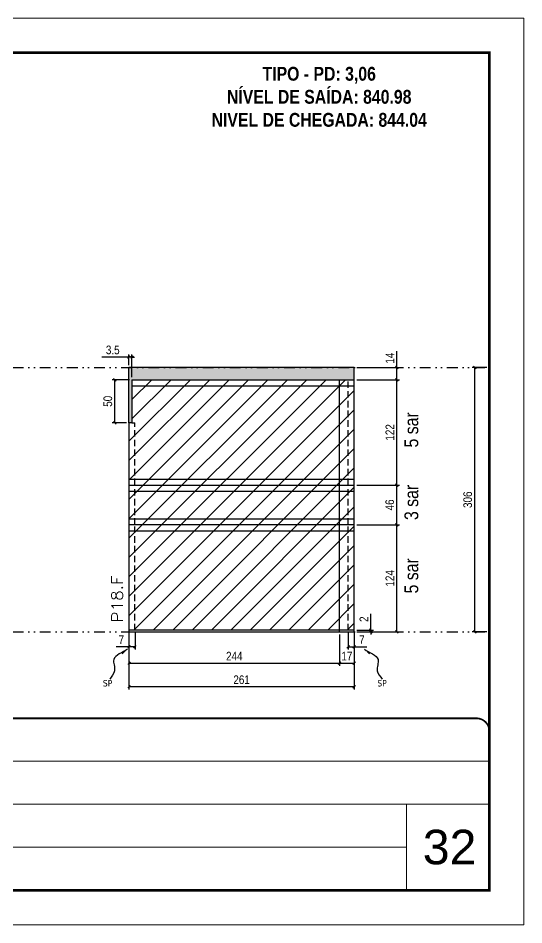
# Model space of a CAD drawing. Extents: x 14400 to 27878, y -21631 to 6985.
# Drawn here: x 20081 to 20667, y -2105 to -1055 of the extents above; entities that cross this region are included whole.
import ezdxf

# ---------------------------------------------------------------- set-up
doc = ezdxf.new("R2010")
doc.units = 0
for name, pattern in [('CONTINUO', [0]), ('DASHED', [0.75, 0.5, -0.25]), ('DIVIDE2', [0.625, 0.25, -0.125, 0, -0.125, 0, -0.125]), ('HIDDEN', [0.375, 0.25, -0.125])]:
    doc.linetypes.add(name, pattern=pattern)
for name, color, linetype, lineweight in [('CARIMBO', 255, 'Continuous', 9), ('Folhas', 255, 'Continuous', 9), ('Hachura', 251, 'Continuous', 9), ('SARRAFO DE PRESSAO', 251, 'DASHED', 9), ('Texto Seção', 7, 'Continuous', 15)]:
    doc.layers.add(name, color=color, linetype=linetype, lineweight=lineweight)
for name, color, linetype in [('COTA', 241, 'Continuous'), ('NOMENCLATURA', 7, 'Continuous'), ('Nível', 160, 'Continuous'), ('Painéis', 200, 'Continuous'), ('SARR_2.2x7', 40, 'Continuous'), ('texto', 7, 'Continuous')]:
    doc.layers.add(name, color=color, linetype=linetype)
doc.styles.add('ARIAL', font='arial.ttf')
doc.styles.add('ARIAL_NARROW', font='ARIALN.TTF', dxfattribs={"height": 0.2})
doc.styles.add('COTA TECNICA', font='techl___.ttf', dxfattribs={"height": 10})
doc.styles.add('COTA TECNICA-50', font='techl___.ttf', dxfattribs={"height": 10})
doc.styles.add('REGUA-120', font='ROMANS.shx', dxfattribs={"height": 15})
doc.styles.add('ROMANC', font='techb___.ttf', dxfattribs={"height": 2.5})
doc.styles.get("Standard").update_dxf_attribs({"font": 'arial.ttf'})
doc.dimstyles.new('COTA PAINEL-50', dxfattribs={"dimtxt": 10, "dimasz": 3, "dimexe": 3, "dimexo": 3, "dimgap": 3, "dimtad": 1, "dimdec": 1, "dimzin": 12, "dimdsep": 46, "dimtxsty": 'COTA TECNICA-50', "dimblk1": 'OBLIQUE', "dimblk2": 'OBLIQUE', "dimsah": 1, "dimcen": 0.9, "dimclrd": 4, "dimclre": 4, "dimclrt": 240, "dimadec": 1, "dimazin": 3, "dimtfac": 1, "dimtdec": 1, "dimtmove": 0, "dimatfit": 3, "dimfxl": 1, "dimtolj": 1, "dimtzin": 12, "dimarcsym": 0})
doc.dimstyles.new('PAINEL', dxfattribs={"dimtxt": 10, "dimasz": 3, "dimexe": 3, "dimexo": 3, "dimgap": 3, "dimtad": 1, "dimdec": 1, "dimzin": 12, "dimdsep": 46, "dimtxsty": 'COTA TECNICA', "dimblk1": 'OBLIQUE', "dimblk2": 'OBLIQUE', "dimsah": 1, "dimcen": 0.9, "dimclrd": 4, "dimclre": 4, "dimclrt": 240, "dimadec": 1, "dimazin": 3, "dimtfac": 1, "dimtdec": 1, "dimtmove": 0, "dimatfit": 3, "dimfxl": 1, "dimtolj": 1, "dimtzin": 12, "dimarcsym": 0})
doc.dimstyles.get("Standard").update_dxf_attribs({"dimtxt": 0.18, "dimasz": 0.18, "dimexe": 0.18, "dimexo": 0.0625, "dimgap": 0.09, "dimtad": 0, "dimtih": 1, "dimtoh": 1, "dimdec": 4, "dimzin": 0, "dimdsep": 46, "dimtxsty": 'Standard', "dimcen": 0.09, "dimadec": 0, "dimazin": 0, "dimtfac": 1, "dimtdec": 4, "dimtofl": 0, "dimtmove": 0, "dimatfit": 3, "dimfxl": 1, "dimtolj": 1, "dimtzin": 0, "dimarcsym": 0})

# ---------------------------------------------------------------- blocks, each defined once
blk = doc.blocks.new('9999999999')
at = {"color": 30, "linetype": 'CONTINUO'}
for p, q in [((98564.6, 34379.6), (99584, 34379.6)), ((98564.6, 34329.8), (99488, 34329.8)), ((99584, 34329.8), (99488, 34329.8)), ((99488, 34329.8), (99488, 34230.2)), ((98564.6, 34280), (99488, 34280))]:
    blk.add_line(p, q, dxfattribs=at)
at = {"color": 30, "linetype": 'CONTINUO', "const_width": 2}
blk.add_lwpolyline([(99584, 34230.2), (99584, 34414.4, 0.414214), (99569, 34429.4), (98229, 34429.4, 0.414214), (98214, 34414.4), (98214, 34245.2, 0.414214), (98229, 34230.2), (99584, 34230.2)], format="xyb", dxfattribs=at)
at = {"layer": 'Folhas'}
blk.add_lwpolyline([(98139, 34190.2), (99624, 34190.2), (99624, 35240.2), (98139, 35240.2)], close=True, dxfattribs=at)
at = {"layer": 'Folhas', "color": 30, "const_width": 3}
blk.add_lwpolyline([(98214, 34230.2), (99584, 34230.2), (99584, 35200.2), (98214, 35200.2)], close=True, dxfattribs=at)
blk = doc.blocks.new('_Oblique')
at = {"color": 0, "linetype": 'ByBlock', "lineweight": -2}
blk.add_line((-0.5, -0.5), (0.5, 0.5), dxfattribs=at)
blk = doc.blocks.new('*D1845')
at = {"layer": 'COTA', "color": 4, "lineweight": -2, "transparency": 16777216}
for p, q in [((20209.4, -1767), (20209.4, -1832.6)), ((20470.4, -1767), (20470.4, -1832.6)), ((20470.4, -1829.6), (20209.4, -1829.6))]:
    blk.add_line(p, q, dxfattribs=at)
at = {"layer": 'Defpoints', "color": 0, "transparency": 16777216}
for p in [(20209.4, -1764), (20470.4, -1764), (20209.4, -1829.6)]:
    blk.add_point(p, dxfattribs=at)
at = {"layer": 'COTA', "color": 4, "lineweight": -2, "transparency": 16777216, "xscale": 3, "yscale": 3, "zscale": 3, "rotation": 180}
blk.add_blockref('_Oblique', (20209.4, -1829.6), dxfattribs=at)
at = {"layer": 'COTA', "color": 4, "lineweight": -2, "transparency": 16777216, "xscale": 3, "yscale": 3, "zscale": 3}
blk.add_blockref('_Oblique', (20470.4, -1829.6), dxfattribs=at)
at = {"layer": 'COTA', "color": 240, "transparency": 16777216, "insert": (20339.9, -1821.5), "char_height": 10, "attachment_point": 5, "style": 'COTA TECNICA'}
blk.add_mtext('\\A1;261', dxfattribs=at)
blk = doc.blocks.new('*D1846')
at = {"layer": 'COTA', "color": 4, "lineweight": -2, "transparency": 16777216}
for p, q in [((20463.4, -1767), (20463.4, -1786.3)), ((20470.4, -1769), (20470.4, -1786.3)), ((20463.4, -1783.3), (20470.4, -1783.3)), ((20470.4, -1783.3), (20485.1, -1783.3))]:
    blk.add_line(p, q, dxfattribs=at)
at = {"layer": 'Defpoints', "color": 0, "transparency": 16777216}
for p in [(20463.4, -1764), (20470.4, -1766), (20470.4, -1783.3)]:
    blk.add_point(p, dxfattribs=at)
at = {"layer": 'COTA', "color": 4, "lineweight": -2, "transparency": 16777216, "xscale": 3, "yscale": 3, "zscale": 3, "rotation": 180}
blk.add_blockref('_Oblique', (20463.4, -1783.3), dxfattribs=at)
at = {"layer": 'COTA', "color": 4, "lineweight": -2, "transparency": 16777216, "xscale": 3, "yscale": 3, "zscale": 3}
blk.add_blockref('_Oblique', (20470.4, -1783.3), dxfattribs=at)
at = {"layer": 'COTA', "color": 240, "transparency": 16777216, "insert": (20479.2, -1775.2), "char_height": 10, "attachment_point": 5, "style": 'COTA TECNICA-50'}
blk.add_mtext('\\A1;7', dxfattribs=at)
blk = doc.blocks.new('*D1847')
at = {"layer": 'COTA', "color": 4, "lineweight": -2, "transparency": 16777216}
for p, q in [((20209.4, -1769), (20209.4, -1786.3)), ((20216.4, -1767), (20216.4, -1786.3)), ((20209.4, -1783.3), (20194.6, -1783.3)), ((20216.4, -1783.3), (20209.4, -1783.3))]:
    blk.add_line(p, q, dxfattribs=at)
at = {"layer": 'Defpoints', "color": 0, "transparency": 16777216}
for p in [(20209.4, -1766), (20216.4, -1764), (20209.4, -1783.3)]:
    blk.add_point(p, dxfattribs=at)
at = {"layer": 'COTA', "color": 4, "lineweight": -2, "transparency": 16777216, "xscale": 3, "yscale": 3, "zscale": 3, "rotation": 180}
blk.add_blockref('_Oblique', (20209.4, -1783.3), dxfattribs=at)
at = {"layer": 'COTA', "color": 4, "lineweight": -2, "transparency": 16777216, "xscale": 3, "yscale": 3, "zscale": 3}
blk.add_blockref('_Oblique', (20216.4, -1783.3), dxfattribs=at)
at = {"layer": 'COTA', "color": 240, "transparency": 16777216, "insert": (20200.5, -1775.2), "char_height": 10, "attachment_point": 5, "style": 'COTA TECNICA-50'}
blk.add_mtext('\\A1;7', dxfattribs=at)
blk = doc.blocks.new('*D1848')
at = {"layer": 'COTA', "color": 4, "lineweight": -2, "transparency": 16777216}
for p, q in [((20489.6, -1764), (20489.6, -1745.2)), ((20473.4, -1764), (20492.6, -1764)), ((20473.4, -1766), (20492.6, -1766)), ((20489.6, -1766), (20489.6, -1764)), ((20489.6, -1766), (20489.6, -1769))]:
    blk.add_line(p, q, dxfattribs=at)
at = {"layer": 'Defpoints', "color": 0, "transparency": 16777216}
for p in [(20470.4, -1764), (20470.4, -1766), (20489.6, -1766)]:
    blk.add_point(p, dxfattribs=at)
at = {"layer": 'COTA', "color": 4, "lineweight": -2, "transparency": 16777216, "xscale": 3, "yscale": 3, "zscale": 3}
for p, rotation in [((20489.6, -1764), 270), ((20489.6, -1766), 90)]:
    blk.add_blockref('_Oblique', p, dxfattribs=dict(at, rotation=rotation))
at = {"layer": 'COTA', "color": 240, "transparency": 16777216, "insert": (20481.6, -1751.3), "char_height": 10, "attachment_point": 5, "rotation": 90, "style": 'COTA TECNICA-50'}
blk.add_mtext('\\A1;2', dxfattribs=at)
blk = doc.blocks.new('*D1849')
at = {"layer": 'COTA', "color": 4, "lineweight": -2, "transparency": 16777216}
for p, q in [((20453.4, -1769), (20453.4, -1805.2)), ((20470.4, -1769), (20470.4, -1805.2)), ((20453.4, -1802.2), (20470.4, -1802.2))]:
    blk.add_line(p, q, dxfattribs=at)
at = {"layer": 'Defpoints', "color": 0, "transparency": 16777216}
for p in [(20453.4, -1766), (20470.4, -1766), (20470.4, -1802.2)]:
    blk.add_point(p, dxfattribs=at)
at = {"layer": 'COTA', "color": 4, "lineweight": -2, "transparency": 16777216, "xscale": 3, "yscale": 3, "zscale": 3, "rotation": 180}
blk.add_blockref('_Oblique', (20453.4, -1802.2), dxfattribs=at)
at = {"layer": 'COTA', "color": 4, "lineweight": -2, "transparency": 16777216, "xscale": 3, "yscale": 3, "zscale": 3}
blk.add_blockref('_Oblique', (20470.4, -1802.2), dxfattribs=at)
at = {"layer": 'COTA', "color": 240, "transparency": 16777216, "insert": (20461.9, -1794.1), "char_height": 10, "attachment_point": 5, "style": 'COTA TECNICA'}
blk.add_mtext('\\A1;17', dxfattribs=at)
blk = doc.blocks.new('*D1850')
at = {"layer": 'COTA', "color": 4, "lineweight": -2, "transparency": 16777216}
for p, q in [((20209.4, -1769), (20209.4, -1805.2)), ((20453.4, -1769), (20453.4, -1805.2)), ((20209.4, -1802.2), (20453.4, -1802.2))]:
    blk.add_line(p, q, dxfattribs=at)
at = {"layer": 'Defpoints', "color": 0, "transparency": 16777216}
for p in [(20209.4, -1766), (20453.4, -1766), (20453.4, -1802.2)]:
    blk.add_point(p, dxfattribs=at)
at = {"layer": 'COTA', "color": 4, "lineweight": -2, "transparency": 16777216, "xscale": 3, "yscale": 3, "zscale": 3, "rotation": 180}
blk.add_blockref('_Oblique', (20209.4, -1802.2), dxfattribs=at)
at = {"layer": 'COTA', "color": 4, "lineweight": -2, "transparency": 16777216, "xscale": 3, "yscale": 3, "zscale": 3}
blk.add_blockref('_Oblique', (20453.4, -1802.2), dxfattribs=at)
at = {"layer": 'COTA', "color": 240, "transparency": 16777216, "insert": (20331.4, -1794.1), "char_height": 10, "attachment_point": 5, "style": 'COTA TECNICA'}
blk.add_mtext('\\A1;244', dxfattribs=at)
blk = doc.blocks.new('*D1855')
at = {"layer": 'COTA', "color": 4, "lineweight": -2, "transparency": 16777216}
for p, q in [((20473.4, -1642), (20522.7, -1642)), ((20519.7, -1766), (20519.7, -1642)), ((20473.4, -1766), (20522.7, -1766))]:
    blk.add_line(p, q, dxfattribs=at)
at = {"layer": 'Defpoints', "color": 0, "transparency": 16777216}
for p in [(20470.4, -1642), (20519.7, -1642), (20470.4, -1766)]:
    blk.add_point(p, dxfattribs=at)
at = {"layer": 'COTA', "color": 4, "lineweight": -2, "transparency": 16777216, "xscale": 3, "yscale": 3, "zscale": 3}
for p, rotation in [((20519.7, -1642), 90), ((20519.7, -1766), 270)]:
    blk.add_blockref('_Oblique', p, dxfattribs=dict(at, rotation=rotation))
at = {"layer": 'COTA', "color": 240, "transparency": 16777216, "insert": (20511.7, -1704), "char_height": 10, "attachment_point": 5, "rotation": 90, "style": 'COTA TECNICA'}
blk.add_mtext('\\A1;124', dxfattribs=at)
blk = doc.blocks.new('*D1857')
at = {"layer": 'COTA', "color": 4, "lineweight": -2, "transparency": 16777216}
for p, q in [((20209.9, -1474), (20190, -1474)), ((20193, -1524), (20193, -1474)), ((20206.4, -1524), (20190, -1524))]:
    blk.add_line(p, q, dxfattribs=at)
at = {"layer": 'Defpoints', "color": 0, "transparency": 16777216}
for p in [(20193, -1474), (20212.9, -1474), (20209.4, -1524)]:
    blk.add_point(p, dxfattribs=at)
at = {"layer": 'COTA', "color": 4, "lineweight": -2, "transparency": 16777216, "xscale": 3, "yscale": 3, "zscale": 3}
for p, rotation in [((20193, -1474), 90), ((20193, -1524), 270)]:
    blk.add_blockref('_Oblique', p, dxfattribs=dict(at, rotation=rotation))
at = {"layer": 'COTA', "color": 240, "transparency": 16777216, "insert": (20184.9, -1499), "char_height": 10, "attachment_point": 5, "rotation": 90, "style": 'COTA TECNICA'}
blk.add_mtext('\\A1;50', dxfattribs=at)
blk = doc.blocks.new('*D1858')
at = {"layer": 'COTA', "color": 4, "lineweight": -2, "transparency": 16777216}
for p, q in [((20209.4, -1447.8), (20177.8, -1447.8)), ((20209.4, -1457), (20209.4, -1444.8)), ((20212.9, -1447.8), (20209.4, -1447.8)), ((20212.9, -1471), (20212.9, -1444.8)), ((20212.9, -1447.8), (20215.9, -1447.8))]:
    blk.add_line(p, q, dxfattribs=at)
at = {"layer": 'Defpoints', "color": 0, "transparency": 16777216}
for p in [(20209.4, -1447.8), (20209.4, -1460), (20212.9, -1474)]:
    blk.add_point(p, dxfattribs=at)
at = {"layer": 'COTA', "color": 4, "lineweight": -2, "transparency": 16777216, "xscale": 3, "yscale": 3, "zscale": 3}
blk.add_blockref('_Oblique', (20209.4, -1447.8), dxfattribs=at)
at = {"layer": 'COTA', "color": 4, "lineweight": -2, "transparency": 16777216, "xscale": 3, "yscale": 3, "zscale": 3, "rotation": 180}
blk.add_blockref('_Oblique', (20212.9, -1447.8), dxfattribs=at)
at = {"layer": 'COTA', "color": 240, "transparency": 16777216, "insert": (20190.6, -1439.6), "char_height": 10, "attachment_point": 5, "style": 'COTA TECNICA'}
blk.add_mtext('\\A1;3.5', dxfattribs=at)
blk = doc.blocks.new('*D1872')
at = {"layer": 'COTA', "color": 4, "lineweight": -2, "transparency": 16777216}
for p, q in [((20624, -1460), (20607.1, -1460)), ((20610.1, -1766), (20610.1, -1460)), ((20624, -1766), (20607.1, -1766))]:
    blk.add_line(p, q, dxfattribs=at)
at = {"layer": 'Defpoints', "color": 0, "transparency": 16777216}
for p in [(20610.1, -1460), (20627, -1460), (20627, -1766)]:
    blk.add_point(p, dxfattribs=at)
at = {"layer": 'COTA', "color": 4, "lineweight": -2, "transparency": 16777216, "xscale": 3, "yscale": 3, "zscale": 3}
for p, rotation in [((20610.1, -1460), 90), ((20610.1, -1766), 270)]:
    blk.add_blockref('_Oblique', p, dxfattribs=dict(at, rotation=rotation))
at = {"layer": 'COTA', "color": 240, "transparency": 16777216, "insert": (20601.9, -1613), "char_height": 10, "attachment_point": 5, "rotation": 90, "style": 'COTA TECNICA'}
blk.add_mtext('\\A1;306', dxfattribs=at)
blk = doc.blocks.new('*D1884')
at = {"layer": 'COTA', "color": 4, "lineweight": -2, "transparency": 16777216}
for p, q in [((20473.4, -1596), (20522.7, -1596)), ((20519.7, -1642), (20519.7, -1596)), ((20473.4, -1642), (20522.7, -1642))]:
    blk.add_line(p, q, dxfattribs=at)
at = {"layer": 'Defpoints', "color": 0, "transparency": 16777216}
for p in [(20470.4, -1596), (20519.7, -1596), (20470.4, -1642)]:
    blk.add_point(p, dxfattribs=at)
at = {"layer": 'COTA', "color": 4, "lineweight": -2, "transparency": 16777216, "xscale": 3, "yscale": 3, "zscale": 3}
for p, rotation in [((20519.7, -1596), 90), ((20519.7, -1642), 270)]:
    blk.add_blockref('_Oblique', p, dxfattribs=dict(at, rotation=rotation))
at = {"layer": 'COTA', "color": 240, "transparency": 16777216, "insert": (20511.6, -1619), "char_height": 10, "attachment_point": 5, "rotation": 90, "style": 'COTA TECNICA'}
blk.add_mtext('\\A1;46', dxfattribs=at)
blk = doc.blocks.new('*D1885')
at = {"layer": 'COTA', "color": 4, "lineweight": -2, "transparency": 16777216}
for p, q in [((20473.4, -1474), (20522.7, -1474)), ((20519.7, -1596), (20519.7, -1474)), ((20473.4, -1596), (20522.7, -1596))]:
    blk.add_line(p, q, dxfattribs=at)
at = {"layer": 'Defpoints', "color": 0, "transparency": 16777216}
for p in [(20470.4, -1474), (20519.7, -1474), (20470.4, -1596)]:
    blk.add_point(p, dxfattribs=at)
at = {"layer": 'COTA', "color": 4, "lineweight": -2, "transparency": 16777216, "xscale": 3, "yscale": 3, "zscale": 3}
for p, rotation in [((20519.7, -1474), 90), ((20519.7, -1596), 270)]:
    blk.add_blockref('_Oblique', p, dxfattribs=dict(at, rotation=rotation))
at = {"layer": 'COTA', "color": 240, "transparency": 16777216, "insert": (20511.7, -1535), "char_height": 10, "attachment_point": 5, "rotation": 90, "style": 'COTA TECNICA'}
blk.add_mtext('\\A1;122', dxfattribs=at)
blk = doc.blocks.new('*D1886')
at = {"layer": 'COTA', "color": 4, "lineweight": -2, "transparency": 16777216}
for p, q in [((20519.7, -1460), (20519.7, -1440.9)), ((20473.4, -1460), (20522.7, -1460)), ((20519.7, -1474), (20519.7, -1460)), ((20473.4, -1474), (20522.7, -1474))]:
    blk.add_line(p, q, dxfattribs=at)
at = {"layer": 'Defpoints', "color": 0, "transparency": 16777216}
for p in [(20470.4, -1460), (20519.7, -1460), (20470.4, -1474)]:
    blk.add_point(p, dxfattribs=at)
at = {"layer": 'COTA', "color": 4, "lineweight": -2, "transparency": 16777216, "xscale": 3, "yscale": 3, "zscale": 3}
for p, rotation in [((20519.7, -1460), 90), ((20519.7, -1474), 270)]:
    blk.add_blockref('_Oblique', p, dxfattribs=dict(at, rotation=rotation))
at = {"layer": 'COTA', "color": 240, "transparency": 16777216, "insert": (20511.7, -1449), "char_height": 10, "attachment_point": 5, "rotation": 90, "style": 'COTA TECNICA'}
blk.add_mtext('\\A1;14', dxfattribs=at)

msp = doc.modelspace()

# ---------------------------------------------------------------- hatches: boundary and pattern name
at = {"layer": 'COTA'}
h = msp.add_hatch(dxfattribs=at)
h.set_pattern_fill('AR-CONC', color=256, scale=0.03)
h.set_pattern_definition([(50, (4768.5, 1148.575), (5.4655401, -0.4781726), [0.5715, -6.2865]), (355, (4768.5, 1148.575), (-1.0573026, 5.7317054), [0.4572, -5.0292175]), (100.451445, (4768.9555, 1148.535), (4.4082374, 5.2535326), [0.4857003, -5.3427073]), (46.1842, (4768.5, 1150.099), (8.1323712, -1.2612698), [0.85725, -9.42975]), (96.63556, (4769.178, 1149.994), (7.122124, 7.4227837), [0.7285507, -8.0140682]), (351.18415, (4768.5, 1150.099), (7.122124, 7.4227837), [0.685799, -7.543792]), (21, (4769.262, 1149.718), (4.5484317, -3.067956), [0.5715, -6.2865]), (326, (4769.262, 1149.718), (1.8540609, 5.525639), [0.4572, -5.0292]), (71.451445, (4769.641, 1149.4624), (6.4024926, 2.457683), [0.4857003, -5.3426981]), (37.5, (4768.5, 1148.5751), (0.0926581, 2.53665117), [0, -4.96824, 0, -5.1054, 0, -5.04825]), (7.5, (4768.5, 1148.575), (2.00458988, 3.00541724), [0, -2.91084, 0, -4.85394, 0, -1.92405]), (327.5, (4766.8007, 1148.5751), (4.06771786, -0.17186232), [0, -1.905, 0, -5.9436, 0, -7.8867]), (317.5, (4766.0387, 1148.575), (4.44387544, 0.7627947), [0, -2.4765, 0, -3.94716, 0, -5.6007])])
h.paths.add_polyline_path([(20470.378, -1474.015), (20470.378, -1460.015), (20209.378, -1460.015), (20209.378, -1524.015), (20212.878, -1524.015), (20212.878, -1474.015)])
at = {"layer": 'Hachura'}
h = msp.add_hatch(dxfattribs=at)
h.set_pattern_fill('ANSI31', color=256, scale=5)
h.paths.add_polyline_path([(19369.558, -1524.015), (19350.558, -1524.015), (19350.558, -1764.015), (19369.558, -1764.015)])
h.paths.add_polyline_path([(19565.734, -1524.015), (19546.734, -1524.015), (19546.734, -1764.015), (19565.734, -1764.015)])
h.paths.add_polyline_path([(19991.647, -1524.015), (19988.147, -1524.015), (19988.147, -1460.015), (19760.647, -1460.015), (19760.647, -1582.015), (19991.647, -1582.015)])
h.paths.add_polyline_path([(19991.647, -1582.015), (19760.647, -1582.015), (19760.647, -1642.015), (19991.647, -1642.015)])
h.paths.add_polyline_path([(19991.647, -1642.015), (19760.647, -1642.015), (19760.647, -1764.015), (19991.647, -1764.015)])
h.paths.add_polyline_path([(20453.378, -1642.015), (20209.378, -1642.015), (20209.378, -1764.015), (20453.378, -1764.015)])
h.paths.add_polyline_path([(20453.378, -1596.015), (20209.378, -1596.015), (20209.378, -1642.015), (20453.378, -1642.015)])
h.paths.add_polyline_path([(20453.378, -1474.015), (20212.878, -1474.015), (20212.878, -1524.015), (20209.378, -1524.015), (20209.378, -1596.015), (20453.378, -1596.015)])
h.paths.add_polyline_path([(20470.378, -1474.015), (20453.378, -1474.015), (20453.378, -1596.015), (20470.378, -1596.015)])
h.paths.add_polyline_path([(20470.378, -1596.015), (20453.378, -1596.015), (20453.378, -1642.015), (20470.378, -1642.015)])
h.paths.add_polyline_path([(20470.378, -1642.015), (20453.378, -1642.015), (20453.378, -1764.015), (20470.378, -1764.015)])

# ---------------------------------------------------------------- linework, layer by layer
at = {"layer": 'COTA'}
for p, q in [((20209.378, -1524.015), (20209.378, -1460.015)), ((20470.378, -1460.015), (20209.378, -1460.015)), ((20470.378, -1474.015), (20470.378, -1460.015)), ((20212.878, -1524.015), (20216.378, -1524.015))]:
    msp.add_line(p, q, dxfattribs=at)
at = {"layer": 'Nível', "color": 4, "linetype": 'DIVIDE2', "ltscale": 50}
for p, q in [((19256.967, -1460.015), (20626.967, -1460.015)), ((19256.967, -1766.015), (20626.967, -1766.015))]:
    msp.add_line(p, q, dxfattribs=at)
at = {"layer": 'Painéis'}
for p, q in [((20212.878, -1474.015), (20470.378, -1474.015)), ((20212.878, -1474.015), (20212.878, -1524.015)), ((20453.378, -1766.015), (20453.378, -1474.015)), ((20470.378, -1764.015), (20470.378, -1474.015)), ((20209.378, -1524.015), (20209.378, -1764.015)), ((20212.878, -1524.015), (20209.378, -1524.015)), ((20209.378, -1596.015), (20470.378, -1596.015)), ((20470.378, -1642.015), (20209.378, -1642.015))]:
    msp.add_line(p, q, dxfattribs=at)
msp.add_lwpolyline([(20470.378, -1764.015), (20209.378, -1764.015), (20209.378, -1766.015), (20470.378, -1766.015)], close=True, dxfattribs=at)
at = {"layer": 'SARR_2.2x7', "linetype": 'HIDDEN', "ltscale": 30}
for p, q in [((20463.378, -1596.015), (20463.378, -1474.015)), ((20216.378, -1596.015), (20216.378, -1524.015)), ((20216.378, -1642.015), (20216.378, -1596.015)), ((20463.378, -1642.015), (20463.378, -1596.015)), ((20216.378, -1764.015), (20216.378, -1642.015)), ((20463.378, -1764.015), (20463.378, -1642.015))]:
    msp.add_line(p, q, dxfattribs=at)
at = {"layer": 'SARR_2.2x7'}
for p, q in [((20212.878, -1481.015), (20470.378, -1481.015)), ((20209.378, -1589.015), (20470.378, -1589.015)), ((20209.378, -1603.015), (20470.378, -1603.015)), ((20209.378, -1635.015), (20470.378, -1635.015)), ((20209.378, -1649.015), (20470.378, -1649.015))]:
    msp.add_line(p, q, dxfattribs=at)

# ---------------------------------------------------------------- block references
at = {"layer": 'SARRAFO DE PRESSAO', "color": 6, "linetype": 'ByBlock'}
msp.add_blockref('9999999999', (-78957.011, -36295.504), dxfattribs=at)

# ---------------------------------------------------------------- texts
at = {"layer": 'CARIMBO', "style": 'ARIAL'}
msp.add_text('32', height=40, dxfattribs=at).set_placement((20549.828, -2035.155))
at = {"layer": 'NOMENCLATURA', "style": 'ARIAL_NARROW'}
for s, p in [('5 sar', (20544.621, -1552.496)), ('3 sar', (20544.621, -1636.496)), ('5 sar', (20544.621, -1721.496))]:
    msp.add_text(s, height=16, rotation=90, dxfattribs=at).set_placement(p)
at = {"layer": 'NOMENCLATURA', "color": 2, "insert": (20429.806, -1111.713), "char_height": 16, "attachment_point": 2, "style": 'ROMANC'}
msp.add_mtext_dynamic_manual_height_columns('TIPO - PD: 3,06\\PNÍVEL DE SAÍDA: 840.98\\PNIVEL DE CHEGADA: 844.04', width=432.35115, gutter_width=1, heights=[0], dxfattribs=at)
at = {"layer": 'texto', "color": 0, "char_height": 7.5, "attachment_point": 5}
for insert in [(20184.601, -1825.506), (20502.625, -1825.506)]:
    msp.add_mtext('{\\fTahoma|b0|i0|c0|p34;\\C4;SP}', dxfattribs=dict(at, insert=insert))
at = {"layer": 'Texto Seção', "style": 'REGUA-120', "width": 1.1}
msp.add_text('P18.F', height=13, rotation=90, dxfattribs=at).set_placement((20202.129, -1755.252))

# ---------------------------------------------------------------- dimensions: what is measured, and where the dimension line sits
at = {"layer": 'COTA'}
for base, p1, p2, dimstyle, picture, middle in [((20209.378, -1447.821), (20212.878, -1474.015), (20209.378, -1460.015), 'PAINEL', '*D1858', (20190.575, -1439.601)), ((20453.378, -1802.195), (20209.378, -1766.015), (20453.378, -1766.015), 'PAINEL', '*D1850', (20331.378, -1794.122)), ((20470.378, -1783.257), (20463.378, -1764.015), (20470.378, -1766.015), 'COTA PAINEL-50', '*D1846', (20479.243, -1775.184))]:
    dim = msp.add_linear_dim(base=base, p1=p1, p2=p2, dimstyle=dimstyle, dxfattribs=at)
    dim.commit()
    dim.dimension.update_dxf_attribs({"geometry": picture, "text_midpoint": middle})
for base, p1, p2, angle, dimstyle, picture, middle in [((20519.745, -1460.015), (20470.378, -1474.015), (20470.378, -1460.015), 90, 'PAINEL', '*D1886', (20511.672, -1448.957)), ((20610.132, -1460.015), (20626.967, -1766.015), (20626.967, -1460.015), 90, 'PAINEL', '*D1872', (20601.913, -1613.015)), ((20192.986, -1474.015), (20209.378, -1524.015), (20212.878, -1474.015), 90, 'PAINEL', '*D1857', (20184.876, -1499.015)), ((20519.745, -1596.015), (20470.378, -1642.015), (20470.378, -1596.015), 90, 'PAINEL', '*D1884', (20511.643, -1619.015)), ((20519.745, -1642.015), (20470.378, -1766.015), (20470.378, -1642.015), 90, 'PAINEL', '*D1855', (20511.672, -1704.015)), ((20209.378, -1783.257), (20216.378, -1764.015), (20209.378, -1766.015), 180, 'COTA PAINEL-50', '*D1847', (20200.512, -1775.184))]:
    dim = msp.add_linear_dim(base=base, p1=p1, p2=p2, angle=angle, dimstyle=dimstyle, dxfattribs=at)
    dim.commit()
    dim.dimension.update_dxf_attribs({"geometry": picture, "text_midpoint": middle})
for base, p1, p2, angle, override, picture, middle in [((20519.745, -1474.015), (20470.378, -1596.015), (20470.378, -1474.015), 90, {"dimtmove": 1}, '*D1885', (20511.687, -1535.015)), ((20209.378, -1829.633), (20470.378, -1764.015), (20209.378, -1764.015), 180, {"dimarcsym": 2}, '*D1845', (20339.878, -1821.53))]:
    dim = msp.add_linear_dim(base=base, p1=p1, p2=p2, angle=angle, dimstyle='PAINEL', override=override, dxfattribs=at)
    dim.commit()
    dim.dimension.update_dxf_attribs({"geometry": picture, "text_midpoint": middle})
dim = msp.add_linear_dim(base=(20489.636, -1766.015), p1=(20470.378, -1764.015), p2=(20470.378, -1766.015), angle=90, dimstyle='COTA PAINEL-50', dxfattribs=at)
dim.commit()
dim.dimension.update_dxf_attribs({"geometry": '*D1848', "text_midpoint": (20489.636, -1751.268), "dimtype": 160})
dim = msp.add_linear_dim(base=(20470.378, -1802.195), p1=(20453.378, -1766.015), p2=(20470.378, -1766.015), dimstyle='PAINEL', override={"dimtmove": 1}, dxfattribs=at)
dim.commit()
dim.dimension.update_dxf_attribs({"geometry": '*D1849', "text_midpoint": (20461.878, -1794.122)})

# ---------------------------------------------------------------- leaders
at = {"layer": 'COTA', "path_type": 1}
for points in [[(20207.549, -1786.196), (20191.764, -1798.031), (20192.689, -1811.037), (20187.136, -1820.819)], [(20482.207, -1786.196), (20497.992, -1798.031), (20497.067, -1811.037), (20502.62, -1820.819)]]:
    msp.add_leader(points, dimstyle='Standard', override={"dimasz": 8}, dxfattribs=at)

doc.saveas('drawing.dxf')
